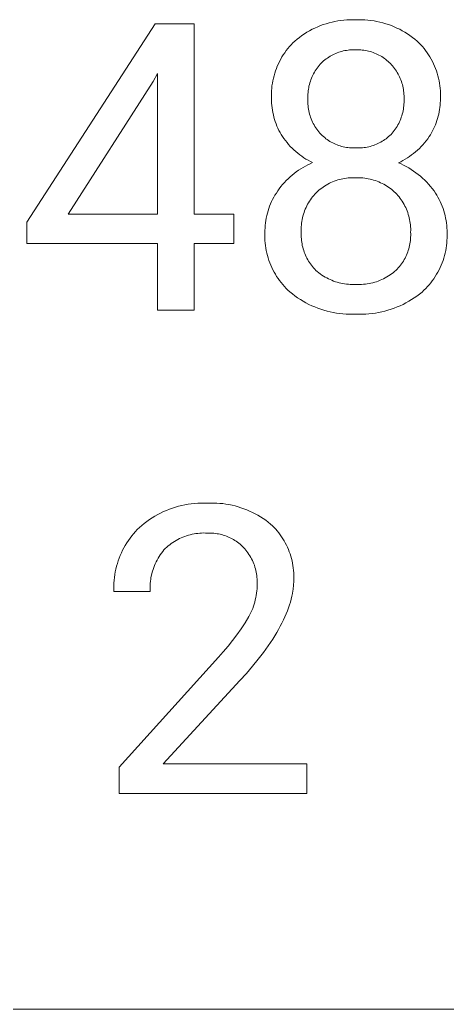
# Model space of a CAD drawing. Header units: millimetres. Extents: x -582 to 3448, y -204 to 2611.
# Drawn here: x 2625.5 to 2682.4, y 21 to 152.9 of the extents above; entities that cross this region are included whole.
import ezdxf

# ---------------------------------------------------------------- set-up
doc = ezdxf.new("R2010")
doc.units = ezdxf.units.MM
doc.header["$MEASUREMENT"] = 0
doc.layers.add('Domyślny', color=7, linetype='Continuous', true_color=0x000000)

msp = doc.modelspace()

# ---------------------------------------------------------------- linework, layer by layer
at = {"layer": 'Domyślny', "color": 18, "lineweight": 15, "true_color": 0x000000}
for p, q in [((2626.45, 125.94), (2643.53, 152.4)), ((2643.53, 152.4), (2648.7, 152.4)), ((2648.7, 152.4), (2648.7, 127.04)), ((2664.45, 151.66), (2664.81, 151.83)), ((2664.81, 151.83), (2665.18, 152)), ((2665.18, 152), (2665.55, 152.15)), ((2665.55, 152.15), (2665.93, 152.29)), ((2665.93, 152.29), (2666.31, 152.41)), ((2666.31, 152.41), (2666.7, 152.53)), ((2666.7, 152.53), (2667.09, 152.62)), ((2667.09, 152.62), (2667.48, 152.71)), ((2667.48, 152.71), (2667.87, 152.78)), ((2667.87, 152.78), (2668.27, 152.84)), ((2668.27, 152.84), (2668.67, 152.88)), ((2668.67, 152.88), (2669.07, 152.91)), ((2669.07, 152.91), (2669.47, 152.93)), ((2669.47, 152.93), (2669.87, 152.93)), ((2669.87, 152.93), (2670.27, 152.92)), ((2670.27, 152.92), (2670.68, 152.93)), ((2670.68, 152.93), (2671.08, 152.93)), ((2671.08, 152.93), (2671.48, 152.91)), ((2671.48, 152.91), (2671.88, 152.88)), ((2671.88, 152.88), (2672.28, 152.84)), ((2672.28, 152.84), (2672.68, 152.78)), ((2672.68, 152.78), (2673.07, 152.71)), ((2673.07, 152.71), (2673.46, 152.62)), ((2673.46, 152.62), (2673.85, 152.52)), ((2673.85, 152.52), (2674.24, 152.41)), ((2674.24, 152.41), (2674.62, 152.29)), ((2674.62, 152.29), (2675, 152.15)), ((2675, 152.15), (2675.37, 152)), ((2675.37, 152), (2675.74, 151.83)), ((2675.74, 151.83), (2676.1, 151.66)), ((2662.44, 150.34), (2662.75, 150.59)), ((2662.75, 150.59), (2663.08, 150.83)), ((2663.08, 150.83), (2663.41, 151.05)), ((2663.41, 151.05), (2663.75, 151.27)), ((2663.75, 151.27), (2664.1, 151.47)), ((2664.1, 151.47), (2664.45, 151.66)), ((2676.1, 151.66), (2676.45, 151.47)), ((2676.45, 151.47), (2676.8, 151.26)), ((2676.8, 151.26), (2677.14, 151.05)), ((2677.14, 151.05), (2677.47, 150.83)), ((2677.47, 150.83), (2677.8, 150.59)), ((2677.8, 150.59), (2678.11, 150.34)), ((2660.99, 148.82), (2661.2, 149.09)), ((2661.2, 149.09), (2661.42, 149.35)), ((2661.42, 149.35), (2661.65, 149.6)), ((2661.65, 149.6), (2661.88, 149.85)), ((2661.88, 149.85), (2662.13, 150.09)), ((2662.13, 150.09), (2662.44, 150.34)), ((2678.11, 150.34), (2678.42, 150.09)), ((2678.42, 150.09), (2678.67, 149.85)), ((2678.67, 149.85), (2678.9, 149.6)), ((2678.9, 149.6), (2679.13, 149.35)), ((2679.13, 149.35), (2679.35, 149.09)), ((2679.35, 149.09), (2679.56, 148.82)), ((2660.25, 147.68), (2660.42, 147.97)), ((2660.42, 147.97), (2660.6, 148.26)), ((2660.6, 148.26), (2660.79, 148.54)), ((2660.79, 148.54), (2660.99, 148.82)), ((2666.47, 147.83), (2666.3, 147.71)), ((2666.65, 147.95), (2666.47, 147.83)), ((2666.83, 148.06), (2666.65, 147.95)), ((2667.02, 148.17), (2666.83, 148.06)), ((2667.2, 148.27), (2667.02, 148.17)), ((2667.39, 148.36), (2667.2, 148.27)), ((2667.59, 148.44), (2667.39, 148.36)), ((2667.78, 148.52), (2667.59, 148.44)), ((2667.98, 148.6), (2667.78, 148.52)), ((2668.18, 148.66), (2667.98, 148.6)), ((2668.39, 148.72), (2668.18, 148.66)), ((2668.59, 148.77), (2668.39, 148.72)), ((2668.8, 148.82), (2668.59, 148.77)), ((2669.01, 148.85), (2668.8, 148.82)), ((2669.22, 148.89), (2669.01, 148.85)), ((2669.43, 148.91), (2669.22, 148.89)), ((2669.64, 148.93), (2669.43, 148.91)), ((2669.85, 148.93), (2669.64, 148.93)), ((2670.06, 148.94), (2669.85, 148.93)), ((2670.27, 148.93), (2670.06, 148.94)), ((2670.49, 148.93), (2670.27, 148.93)), ((2670.7, 148.93), (2670.49, 148.93)), ((2670.91, 148.92), (2670.7, 148.93)), ((2671.12, 148.9), (2670.91, 148.92)), ((2671.33, 148.88), (2671.12, 148.9)), ((2671.54, 148.84), (2671.33, 148.88)), ((2671.75, 148.8), (2671.54, 148.84)), ((2671.96, 148.76), (2671.75, 148.8)), ((2672.16, 148.7), (2671.96, 148.76)), ((2672.36, 148.64), (2672.16, 148.7)), ((2672.57, 148.57), (2672.36, 148.64)), ((2672.76, 148.5), (2672.57, 148.57)), ((2672.96, 148.41), (2672.76, 148.5)), ((2673.15, 148.32), (2672.96, 148.41)), ((2673.34, 148.23), (2673.15, 148.32)), ((2673.53, 148.13), (2673.34, 148.23)), ((2673.71, 148.02), (2673.53, 148.13)), ((2673.89, 147.9), (2673.71, 148.02)), ((2674.06, 147.78), (2673.89, 147.9)), ((2674.23, 147.66), (2674.06, 147.78)), ((2679.56, 148.82), (2679.76, 148.54)), ((2679.76, 148.54), (2679.95, 148.26)), ((2679.95, 148.26), (2680.13, 147.97)), ((2680.13, 147.97), (2680.3, 147.68)), ((2659.56, 146.12), (2659.68, 146.44)), ((2659.68, 146.44), (2659.8, 146.76)), ((2659.8, 146.76), (2659.94, 147.07)), ((2659.94, 147.07), (2660.09, 147.38)), ((2660.09, 147.38), (2660.25, 147.68)), ((2665.1, 146.48), (2664.97, 146.3)), ((2665.23, 146.66), (2665.1, 146.48)), ((2665.37, 146.83), (2665.23, 146.66)), ((2665.51, 147), (2665.37, 146.83)), ((2665.66, 147.16), (2665.51, 147)), ((2665.81, 147.31), (2665.66, 147.16)), ((2665.97, 147.45), (2665.81, 147.31)), ((2666.13, 147.58), (2665.97, 147.45)), ((2666.3, 147.71), (2666.13, 147.58)), ((2674.4, 147.52), (2674.23, 147.66)), ((2674.56, 147.39), (2674.4, 147.52)), ((2674.71, 147.24), (2674.56, 147.39)), ((2674.86, 147.09), (2674.71, 147.24)), ((2675.01, 146.93), (2674.86, 147.09)), ((2675.16, 146.77), (2675.01, 146.93)), ((2675.29, 146.6), (2675.16, 146.77)), ((2675.42, 146.43), (2675.29, 146.6)), ((2675.55, 146.25), (2675.42, 146.43)), ((2680.3, 147.68), (2680.46, 147.38)), ((2680.46, 147.38), (2680.61, 147.07)), ((2680.61, 147.07), (2680.75, 146.76)), ((2680.75, 146.76), (2680.88, 146.44)), ((2680.88, 146.44), (2681, 146.12)), ((2643.83, 145.77), (2643.25, 144.71)), ((2643.83, 127.04), (2643.83, 145.77)), ((2659.2, 144.81), (2659.27, 145.14)), ((2659.27, 145.14), (2659.36, 145.47)), ((2659.36, 145.47), (2659.45, 145.8)), ((2659.45, 145.8), (2659.56, 146.12)), ((2664.35, 145.14), (2664.27, 144.94)), ((2664.44, 145.35), (2664.35, 145.14)), ((2664.53, 145.54), (2664.44, 145.35)), ((2664.63, 145.74), (2664.53, 145.54)), ((2664.74, 145.93), (2664.63, 145.74)), ((2664.85, 146.12), (2664.74, 145.93)), ((2664.97, 146.3), (2664.85, 146.12)), ((2675.67, 146.07), (2675.55, 146.25)), ((2675.78, 145.89), (2675.67, 146.07)), ((2675.89, 145.7), (2675.78, 145.89)), ((2675.99, 145.5), (2675.89, 145.7)), ((2676.08, 145.31), (2675.99, 145.5)), ((2676.17, 145.11), (2676.08, 145.31)), ((2676.25, 144.91), (2676.17, 145.11)), ((2681, 146.12), (2681.1, 145.8)), ((2681.1, 145.8), (2681.2, 145.47)), ((2681.2, 145.47), (2681.28, 145.14)), ((2681.28, 145.14), (2681.35, 144.81)), ((2643.25, 144.71), (2631.95, 127.04)), ((2659.03, 143.46), (2659.06, 143.8)), ((2659.06, 143.8), (2659.09, 144.14)), ((2659.09, 144.14), (2659.14, 144.47)), ((2659.14, 144.47), (2659.2, 144.81)), ((2663.98, 143.88), (2663.94, 143.67)), ((2664.02, 144.1), (2663.98, 143.88)), ((2664.08, 144.31), (2664.02, 144.1)), ((2664.13, 144.52), (2664.08, 144.31)), ((2664.2, 144.73), (2664.13, 144.52)), ((2664.27, 144.94), (2664.2, 144.73)), ((2676.33, 144.7), (2676.25, 144.91)), ((2676.4, 144.5), (2676.33, 144.7)), ((2676.46, 144.29), (2676.4, 144.5)), ((2676.51, 144.08), (2676.46, 144.29)), ((2676.55, 143.87), (2676.51, 144.08)), ((2676.59, 143.65), (2676.55, 143.87)), ((2681.35, 144.81), (2681.41, 144.47)), ((2681.41, 144.47), (2681.46, 144.14)), ((2681.46, 144.14), (2681.49, 143.8)), ((2681.49, 143.8), (2681.52, 143.46)), ((2659.02, 143.12), (2659.03, 143.46)), ((2659.02, 142.78), (2659.02, 143.12)), ((2659.03, 142.44), (2659.02, 142.78)), ((2663.89, 143.23), (2663.87, 143.01)), ((2663.87, 143.01), (2663.87, 142.79)), ((2663.87, 142.79), (2663.87, 142.57)), ((2663.87, 142.57), (2663.87, 142.36)), ((2663.91, 143.45), (2663.89, 143.23)), ((2663.94, 143.67), (2663.91, 143.45)), ((2676.63, 143.44), (2676.59, 143.65)), ((2676.65, 143.22), (2676.63, 143.44)), ((2676.67, 143.01), (2676.65, 143.22)), ((2676.68, 142.79), (2676.67, 143.01)), ((2676.68, 142.57), (2676.68, 142.79)), ((2676.68, 142.36), (2676.68, 142.57)), ((2681.52, 143.46), (2681.53, 143.12)), ((2681.53, 142.78), (2681.52, 142.44)), ((2681.53, 143.12), (2681.53, 142.78)), ((2659.03, 142.12), (2659.03, 142.44)), ((2659.04, 141.81), (2659.03, 142.12)), ((2659.07, 141.49), (2659.04, 141.81)), ((2659.1, 141.18), (2659.07, 141.49)), ((2659.14, 140.87), (2659.1, 141.18)), ((2663.87, 142.36), (2663.87, 142.13)), ((2663.87, 142.13), (2663.87, 141.91)), ((2663.87, 141.91), (2663.88, 141.68)), ((2663.88, 141.68), (2663.9, 141.46)), ((2663.9, 141.46), (2663.92, 141.23)), ((2663.92, 141.23), (2663.96, 141.01)), ((2676.6, 141.02), (2676.63, 141.24)), ((2676.63, 141.24), (2676.65, 141.46)), ((2676.65, 141.46), (2676.67, 141.68)), ((2676.67, 141.68), (2676.68, 141.91)), ((2676.68, 142.13), (2676.68, 142.36)), ((2676.68, 141.91), (2676.68, 142.13)), ((2681.46, 141.24), (2681.42, 140.95)), ((2681.49, 141.54), (2681.46, 141.24)), ((2681.51, 141.84), (2681.49, 141.54)), ((2681.52, 142.14), (2681.51, 141.84)), ((2681.52, 142.44), (2681.52, 142.14)), ((2659.2, 140.56), (2659.14, 140.87)), ((2659.27, 140.25), (2659.2, 140.56)), ((2659.34, 139.95), (2659.27, 140.25)), ((2659.43, 139.65), (2659.34, 139.95)), ((2663.96, 141.01), (2664, 140.79)), ((2664, 140.79), (2664.05, 140.57)), ((2664.05, 140.57), (2664.1, 140.36)), ((2664.1, 140.36), (2664.17, 140.14)), ((2664.17, 140.14), (2664.24, 139.93)), ((2664.24, 139.93), (2664.31, 139.72)), ((2676.24, 139.72), (2676.32, 139.93)), ((2676.32, 139.93), (2676.39, 140.14)), ((2676.39, 140.14), (2676.45, 140.36)), ((2676.45, 140.36), (2676.51, 140.58)), ((2676.51, 140.58), (2676.56, 140.8)), ((2676.56, 140.8), (2676.6, 141.02)), ((2681.24, 140.07), (2681.16, 139.78)), ((2681.31, 140.36), (2681.24, 140.07)), ((2681.37, 140.65), (2681.31, 140.36)), ((2681.42, 140.95), (2681.37, 140.65)), ((2659.53, 139.35), (2659.43, 139.65)), ((2659.64, 139.05), (2659.53, 139.35)), ((2659.75, 138.76), (2659.64, 139.05)), ((2659.88, 138.47), (2659.75, 138.76)), ((2664.31, 139.72), (2664.4, 139.51)), ((2664.4, 139.51), (2664.49, 139.3)), ((2664.49, 139.3), (2664.59, 139.1)), ((2664.59, 139.1), (2664.7, 138.91)), ((2664.7, 138.91), (2664.81, 138.71)), ((2664.81, 138.71), (2664.93, 138.52)), ((2664.93, 138.52), (2665.06, 138.34)), ((2675.51, 138.34), (2675.63, 138.53)), ((2675.63, 138.53), (2675.75, 138.72)), ((2675.75, 138.72), (2675.86, 138.91)), ((2675.86, 138.91), (2675.97, 139.11)), ((2675.97, 139.11), (2676.07, 139.31)), ((2676.07, 139.31), (2676.16, 139.51)), ((2676.16, 139.51), (2676.24, 139.72)), ((2680.75, 138.66), (2680.62, 138.39)), ((2680.87, 138.93), (2680.75, 138.66)), ((2680.98, 139.21), (2680.87, 138.93)), ((2681.07, 139.49), (2680.98, 139.21)), ((2681.16, 139.78), (2681.07, 139.49)), ((2660.02, 138.19), (2659.88, 138.47)), ((2660.17, 137.91), (2660.02, 138.19)), ((2660.32, 137.64), (2660.17, 137.91)), ((2660.49, 137.38), (2660.32, 137.64)), ((2660.68, 137.1), (2660.49, 137.38)), ((2665.06, 138.34), (2665.19, 138.16)), ((2665.19, 138.16), (2665.33, 137.98)), ((2665.33, 137.98), (2665.48, 137.81)), ((2665.48, 137.81), (2665.63, 137.64)), ((2665.63, 137.64), (2665.78, 137.5)), ((2665.78, 137.5), (2665.94, 137.35)), ((2665.94, 137.35), (2666.11, 137.22)), ((2666.11, 137.22), (2666.28, 137.08)), ((2674.3, 137.08), (2674.47, 137.22)), ((2674.47, 137.22), (2674.63, 137.35)), ((2674.63, 137.35), (2674.79, 137.5)), ((2674.79, 137.5), (2674.95, 137.64)), ((2674.95, 137.64), (2675.09, 137.81)), ((2675.09, 137.81), (2675.24, 137.98)), ((2675.24, 137.98), (2675.38, 138.16)), ((2675.38, 138.16), (2675.51, 138.34)), ((2680.03, 137.35), (2679.84, 137.07)), ((2680.19, 137.6), (2680.03, 137.35)), ((2680.35, 137.86), (2680.19, 137.6)), ((2680.49, 138.12), (2680.35, 137.86)), ((2680.62, 138.39), (2680.49, 138.12)), ((2660.88, 136.83), (2660.68, 137.1)), ((2661.09, 136.56), (2660.88, 136.83)), ((2661.31, 136.31), (2661.09, 136.56)), ((2661.53, 136.06), (2661.31, 136.31)), ((2661.77, 135.82), (2661.53, 136.06)), ((2666.28, 137.08), (2666.45, 136.96)), ((2666.45, 136.96), (2666.62, 136.84)), ((2666.62, 136.84), (2666.81, 136.72)), ((2666.81, 136.72), (2666.99, 136.62)), ((2666.99, 136.62), (2667.18, 136.52)), ((2667.18, 136.52), (2667.37, 136.42)), ((2667.37, 136.42), (2667.57, 136.34)), ((2667.57, 136.34), (2667.76, 136.25)), ((2667.76, 136.25), (2667.96, 136.18)), ((2667.96, 136.18), (2668.17, 136.11)), ((2668.17, 136.11), (2668.37, 136.05)), ((2668.37, 136.05), (2668.58, 136)), ((2668.58, 136), (2668.79, 135.96)), ((2668.79, 135.96), (2669, 135.92)), ((2669, 135.92), (2669.21, 135.89)), ((2669.21, 135.89), (2669.42, 135.87)), ((2669.42, 135.87), (2669.63, 135.85)), ((2669.63, 135.85), (2669.85, 135.84)), ((2670.06, 135.84), (2670.27, 135.85)), ((2670.27, 135.85), (2670.49, 135.84)), ((2670.7, 135.84), (2670.92, 135.85)), ((2670.92, 135.85), (2671.13, 135.87)), ((2671.13, 135.87), (2671.35, 135.89)), ((2671.35, 135.89), (2671.56, 135.92)), ((2671.56, 135.92), (2671.77, 135.96)), ((2671.77, 135.96), (2671.98, 136)), ((2671.98, 136), (2672.19, 136.06)), ((2672.19, 136.06), (2672.39, 136.12)), ((2672.39, 136.12), (2672.6, 136.18)), ((2672.6, 136.18), (2672.8, 136.26)), ((2672.8, 136.26), (2673, 136.34)), ((2673, 136.34), (2673.19, 136.42)), ((2673.19, 136.42), (2673.39, 136.52)), ((2673.39, 136.52), (2673.58, 136.62)), ((2673.58, 136.62), (2673.76, 136.73)), ((2673.76, 136.73), (2673.94, 136.84)), ((2673.94, 136.84), (2674.12, 136.96)), ((2674.12, 136.96), (2674.3, 137.08)), ((2678.96, 136.03), (2678.72, 135.79)), ((2679.19, 136.28), (2678.96, 136.03)), ((2679.42, 136.54), (2679.19, 136.28)), ((2679.63, 136.8), (2679.42, 136.54)), ((2679.84, 137.07), (2679.63, 136.8)), ((2662.01, 135.58), (2661.77, 135.82)), ((2662.26, 135.36), (2662.01, 135.58)), ((2662.52, 135.14), (2662.26, 135.36)), ((2662.78, 134.93), (2662.52, 135.14)), ((2663.05, 134.74), (2662.78, 134.93)), ((2663.33, 134.55), (2663.05, 134.74)), ((2663.62, 134.37), (2663.33, 134.55)), ((2669.85, 135.84), (2670.06, 135.84)), ((2670.49, 135.84), (2670.7, 135.84)), ((2677.41, 134.71), (2677.13, 134.52)), ((2677.69, 134.91), (2677.41, 134.71)), ((2677.96, 135.11), (2677.69, 134.91)), ((2678.22, 135.33), (2677.96, 135.11)), ((2678.47, 135.55), (2678.22, 135.33)), ((2678.72, 135.79), (2678.47, 135.55)), ((2662.92, 133.06), (2663.23, 133.25)), ((2663.23, 133.25), (2663.54, 133.42)), ((2663.54, 133.42), (2663.85, 133.59)), ((2663.91, 134.2), (2663.62, 134.37)), ((2663.85, 133.59), (2664.18, 133.74)), ((2664.2, 134.04), (2663.91, 134.2)), ((2664.18, 133.74), (2664.5, 133.89)), ((2664.5, 133.89), (2664.2, 134.04)), ((2676.24, 134.01), (2675.94, 133.86)), ((2675.94, 133.86), (2676.29, 133.71)), ((2676.54, 134.17), (2676.24, 134.01)), ((2676.29, 133.71), (2676.63, 133.54)), ((2676.84, 134.34), (2676.54, 134.17)), ((2676.63, 133.54), (2676.97, 133.37)), ((2677.13, 134.52), (2676.84, 134.34)), ((2676.97, 133.37), (2677.31, 133.18)), ((2661.24, 131.74), (2661.5, 131.99)), ((2661.5, 131.99), (2661.77, 132.22)), ((2661.77, 132.22), (2662.04, 132.45)), ((2662.04, 132.45), (2662.33, 132.66)), ((2662.33, 132.66), (2662.62, 132.87)), ((2662.62, 132.87), (2662.92, 133.06)), ((2677.31, 133.18), (2677.63, 132.98)), ((2677.63, 132.98), (2677.95, 132.77)), ((2677.95, 132.77), (2678.27, 132.55)), ((2678.27, 132.55), (2678.57, 132.32)), ((2678.57, 132.32), (2678.87, 132.08)), ((2678.87, 132.08), (2679.15, 131.83)), ((2660.06, 130.41), (2660.27, 130.69)), ((2660.27, 130.69), (2660.5, 130.96)), ((2660.5, 130.96), (2660.74, 131.23)), ((2660.74, 131.23), (2660.98, 131.49)), ((2660.98, 131.49), (2661.24, 131.74)), ((2665.9, 130.64), (2665.71, 130.5)), ((2666.1, 130.77), (2665.9, 130.64)), ((2666.31, 130.9), (2666.1, 130.77)), ((2666.52, 131.02), (2666.31, 130.9)), ((2666.73, 131.13), (2666.52, 131.02)), ((2666.95, 131.23), (2666.73, 131.13)), ((2667.17, 131.33), (2666.95, 131.23)), ((2667.39, 131.42), (2667.17, 131.33)), ((2667.62, 131.5), (2667.39, 131.42)), ((2667.84, 131.58), (2667.62, 131.5)), ((2668.08, 131.64), (2667.84, 131.58)), ((2668.31, 131.7), (2668.08, 131.64)), ((2668.54, 131.75), (2668.31, 131.7)), ((2668.78, 131.79), (2668.54, 131.75)), ((2669.02, 131.83), (2668.78, 131.79)), ((2669.26, 131.85), (2669.02, 131.83)), ((2669.5, 131.87), (2669.26, 131.85)), ((2669.74, 131.88), (2669.5, 131.87)), ((2669.98, 131.88), (2669.74, 131.88)), ((2670.22, 131.87), (2669.98, 131.88)), ((2670.47, 131.88), (2670.22, 131.87)), ((2670.71, 131.88), (2670.47, 131.88)), ((2670.95, 131.86), (2670.71, 131.88)), ((2671.2, 131.85), (2670.95, 131.86)), ((2671.44, 131.82), (2671.2, 131.85)), ((2671.68, 131.78), (2671.44, 131.82)), ((2671.92, 131.74), (2671.68, 131.78)), ((2672.16, 131.69), (2671.92, 131.74)), ((2672.4, 131.63), (2672.16, 131.69)), ((2672.63, 131.56), (2672.4, 131.63)), ((2672.86, 131.49), (2672.63, 131.56)), ((2673.09, 131.4), (2672.86, 131.49)), ((2673.32, 131.31), (2673.09, 131.4)), ((2673.54, 131.21), (2673.32, 131.31)), ((2673.76, 131.11), (2673.54, 131.21)), ((2673.98, 131), (2673.76, 131.11)), ((2674.19, 130.88), (2673.98, 131)), ((2674.4, 130.75), (2674.19, 130.88)), ((2674.6, 130.61), (2674.4, 130.75)), ((2674.8, 130.47), (2674.6, 130.61)), ((2679.15, 131.83), (2679.43, 131.56)), ((2679.43, 131.56), (2679.7, 131.29)), ((2679.7, 131.29), (2679.96, 131.01)), ((2679.96, 131.01), (2680.21, 130.72)), ((2680.21, 130.72), (2680.45, 130.42)), ((2659.18, 128.98), (2659.33, 129.27)), ((2659.33, 129.27), (2659.49, 129.56)), ((2659.49, 129.56), (2659.67, 129.84)), ((2659.67, 129.84), (2659.85, 130.12)), ((2659.85, 130.12), (2660.06, 130.41)), ((2664.5, 129.33), (2664.36, 129.14)), ((2664.65, 129.52), (2664.5, 129.33)), ((2664.81, 129.7), (2664.65, 129.52)), ((2664.97, 129.87), (2664.81, 129.7)), ((2665.15, 130.04), (2664.97, 129.87)), ((2665.33, 130.2), (2665.15, 130.04)), ((2665.51, 130.35), (2665.33, 130.2)), ((2665.71, 130.5), (2665.51, 130.35)), ((2675, 130.33), (2674.8, 130.47)), ((2675.19, 130.17), (2675, 130.33)), ((2675.37, 130.01), (2675.19, 130.17)), ((2675.55, 129.85), (2675.37, 130.01)), ((2675.71, 129.67), (2675.55, 129.85)), ((2675.87, 129.49), (2675.71, 129.67)), ((2676.03, 129.31), (2675.87, 129.49)), ((2676.17, 129.12), (2676.03, 129.31)), ((2680.45, 130.42), (2680.68, 130.12)), ((2680.68, 130.12), (2680.86, 129.84)), ((2680.86, 129.84), (2681.04, 129.56)), ((2681.04, 129.56), (2681.2, 129.28)), ((2681.2, 129.28), (2681.36, 128.99)), ((2658.67, 127.77), (2658.78, 128.08)), ((2658.78, 128.08), (2658.9, 128.38)), ((2658.9, 128.38), (2659.03, 128.69)), ((2659.03, 128.69), (2659.18, 128.98)), ((2663.73, 128.11), (2663.63, 127.9)), ((2663.84, 128.33), (2663.73, 128.11)), ((2663.96, 128.54), (2663.84, 128.33)), ((2664.09, 128.74), (2663.96, 128.54)), ((2664.22, 128.94), (2664.09, 128.74)), ((2664.36, 129.14), (2664.22, 128.94)), ((2676.31, 128.92), (2676.17, 129.12)), ((2676.45, 128.73), (2676.31, 128.92)), ((2676.57, 128.52), (2676.45, 128.73)), ((2676.69, 128.31), (2676.57, 128.52)), ((2676.8, 128.1), (2676.69, 128.31)), ((2676.91, 127.89), (2676.8, 128.1)), ((2681.36, 128.99), (2681.5, 128.69)), ((2681.5, 128.69), (2681.64, 128.39)), ((2681.64, 128.39), (2681.76, 128.08)), ((2681.76, 128.08), (2681.88, 127.77)), ((2631.95, 127.04), (2643.83, 127.04)), ((2648.7, 127.04), (2654, 127.04)), ((2654, 127.04), (2654, 123.09)), ((2658.32, 126.5), (2658.39, 126.82)), ((2658.39, 126.82), (2658.47, 127.14)), ((2658.47, 127.14), (2658.56, 127.46)), ((2658.56, 127.46), (2658.67, 127.77)), ((2663.22, 126.77), (2663.16, 126.53)), ((2663.29, 127), (2663.22, 126.77)), ((2663.36, 127.23), (2663.29, 127)), ((2663.44, 127.45), (2663.36, 127.23)), ((2663.53, 127.68), (2663.44, 127.45)), ((2663.63, 127.9), (2663.53, 127.68)), ((2677.01, 127.67), (2676.91, 127.89)), ((2677.1, 127.45), (2677.01, 127.67)), ((2677.18, 127.22), (2677.1, 127.45)), ((2677.25, 126.99), (2677.18, 127.22)), ((2677.32, 126.76), (2677.25, 126.99)), ((2677.38, 126.53), (2677.32, 126.76)), ((2681.88, 127.77), (2681.98, 127.46)), ((2681.98, 127.46), (2682.07, 127.14)), ((2682.07, 127.14), (2682.15, 126.82)), ((2682.15, 126.82), (2682.22, 126.5)), ((2626.45, 123.09), (2626.45, 125.94)), ((2658.16, 125.19), (2658.18, 125.52)), ((2658.18, 125.52), (2658.22, 125.85)), ((2658.22, 125.85), (2658.27, 126.17)), ((2658.27, 126.17), (2658.32, 126.5)), ((2662.99, 125.35), (2662.98, 125.11)), ((2663.01, 125.59), (2662.99, 125.35)), ((2663.04, 125.83), (2663.01, 125.59)), ((2663.07, 126.06), (2663.04, 125.83)), ((2663.11, 126.3), (2663.07, 126.06)), ((2663.16, 126.53), (2663.11, 126.3)), ((2677.43, 126.3), (2677.38, 126.53)), ((2677.47, 126.06), (2677.43, 126.3)), ((2677.51, 125.82), (2677.47, 126.06)), ((2677.54, 125.58), (2677.51, 125.82)), ((2677.55, 125.35), (2677.54, 125.58)), ((2677.57, 125.11), (2677.55, 125.35)), ((2682.22, 126.5), (2682.28, 126.18)), ((2682.28, 126.18), (2682.33, 125.85)), ((2682.33, 125.85), (2682.37, 125.52)), ((2682.37, 125.52), (2682.39, 125.19)), ((2658.13, 124.19), (2658.14, 124.53)), ((2658.14, 123.85), (2658.13, 124.19)), ((2658.14, 124.53), (2658.15, 124.86)), ((2658.15, 124.86), (2658.16, 125.19)), ((2662.98, 125.11), (2662.98, 124.87)), ((2662.98, 124.87), (2662.99, 124.63)), ((2662.99, 124.63), (2662.98, 124.4)), ((2662.98, 124.4), (2662.98, 124.18)), ((2662.98, 124.18), (2662.98, 123.95)), ((2677.56, 124.63), (2677.57, 124.87)), ((2677.57, 124.4), (2677.56, 124.63)), ((2677.56, 123.95), (2677.57, 124.18)), ((2677.57, 124.87), (2677.57, 125.11)), ((2677.57, 124.18), (2677.57, 124.4)), ((2682.39, 125.19), (2682.41, 124.86)), ((2682.41, 124.86), (2682.41, 124.53)), ((2682.41, 124.53), (2682.42, 124.19)), ((2682.42, 124.19), (2682.41, 123.85)), ((2643.83, 123.09), (2626.45, 123.09)), ((2643.83, 114.23), (2643.83, 123.09)), ((2654, 123.09), (2648.7, 123.09)), ((2648.7, 123.09), (2648.7, 114.23)), ((2658.15, 123.51), (2658.14, 123.85)), ((2658.18, 123.17), (2658.15, 123.51)), ((2658.22, 122.84), (2658.18, 123.17)), ((2658.26, 122.5), (2658.22, 122.84)), ((2662.98, 123.95), (2663, 123.73)), ((2663, 123.73), (2663.02, 123.5)), ((2663.02, 123.5), (2663.05, 123.28)), ((2663.05, 123.28), (2663.09, 123.06)), ((2663.09, 123.06), (2663.13, 122.84)), ((2663.13, 122.84), (2663.18, 122.62)), ((2677.37, 122.62), (2677.42, 122.84)), ((2677.42, 122.84), (2677.46, 123.06)), ((2677.46, 123.06), (2677.5, 123.28)), ((2677.5, 123.28), (2677.53, 123.51)), ((2677.53, 123.51), (2677.55, 123.73)), ((2677.55, 123.73), (2677.56, 123.95)), ((2682.34, 122.83), (2682.29, 122.5)), ((2682.38, 123.17), (2682.34, 122.83)), ((2682.4, 123.51), (2682.38, 123.17)), ((2682.41, 123.85), (2682.4, 123.51)), ((2658.33, 122.17), (2658.26, 122.5)), ((2658.4, 121.83), (2658.33, 122.17)), ((2658.48, 121.5), (2658.4, 121.83)), ((2658.57, 121.18), (2658.48, 121.5)), ((2663.18, 122.62), (2663.24, 122.4)), ((2663.24, 122.4), (2663.31, 122.19)), ((2663.31, 122.19), (2663.38, 121.97)), ((2663.38, 121.97), (2663.46, 121.76)), ((2663.46, 121.76), (2663.55, 121.56)), ((2663.55, 121.56), (2663.64, 121.35)), ((2663.64, 121.35), (2663.74, 121.15)), ((2676.81, 121.16), (2676.91, 121.36)), ((2676.91, 121.36), (2677, 121.56)), ((2677, 121.56), (2677.09, 121.77)), ((2677.09, 121.77), (2677.17, 121.98)), ((2677.17, 121.98), (2677.24, 122.19)), ((2677.24, 122.19), (2677.31, 122.41)), ((2677.31, 122.41), (2677.37, 122.62)), ((2682.08, 121.5), (2681.98, 121.17)), ((2682.16, 121.83), (2682.08, 121.5)), ((2682.23, 122.16), (2682.16, 121.83)), ((2682.29, 122.5), (2682.23, 122.16)), ((2658.68, 120.85), (2658.57, 121.18)), ((2658.8, 120.54), (2658.68, 120.85)), ((2658.92, 120.22), (2658.8, 120.54)), ((2659.06, 119.91), (2658.92, 120.22)), ((2663.74, 121.15), (2663.85, 120.95)), ((2663.85, 120.95), (2663.96, 120.76)), ((2663.96, 120.76), (2664.08, 120.57)), ((2664.08, 120.57), (2664.21, 120.39)), ((2664.21, 120.39), (2664.34, 120.2)), ((2664.34, 120.2), (2664.48, 120.03)), ((2664.48, 120.03), (2664.63, 119.86)), ((2675.92, 119.87), (2676.07, 120.04)), ((2676.07, 120.04), (2676.21, 120.22)), ((2676.21, 120.22), (2676.34, 120.4)), ((2676.34, 120.4), (2676.47, 120.58)), ((2676.47, 120.58), (2676.59, 120.77)), ((2676.59, 120.77), (2676.7, 120.96)), ((2676.7, 120.96), (2676.81, 121.16)), ((2681.63, 120.21), (2681.5, 119.9)), ((2681.76, 120.53), (2681.63, 120.21)), ((2681.88, 120.85), (2681.76, 120.53)), ((2681.98, 121.17), (2681.88, 120.85)), ((2659.21, 119.6), (2659.06, 119.91)), ((2659.37, 119.3), (2659.21, 119.6)), ((2659.54, 119.01), (2659.37, 119.3)), ((2659.71, 118.72), (2659.54, 119.01)), ((2659.9, 118.44), (2659.71, 118.72)), ((2664.63, 119.86), (2664.78, 119.69)), ((2664.78, 119.69), (2664.93, 119.53)), ((2664.93, 119.53), (2665.12, 119.36)), ((2665.12, 119.36), (2665.32, 119.2)), ((2665.32, 119.2), (2665.52, 119.05)), ((2665.52, 119.05), (2665.73, 118.91)), ((2665.73, 118.91), (2665.94, 118.77)), ((2665.94, 118.77), (2666.16, 118.64)), ((2674.39, 118.65), (2674.61, 118.78)), ((2674.61, 118.78), (2674.82, 118.92)), ((2674.82, 118.92), (2675.03, 119.06)), ((2675.03, 119.06), (2675.23, 119.21)), ((2675.23, 119.21), (2675.43, 119.37)), ((2675.43, 119.37), (2675.62, 119.54)), ((2675.62, 119.54), (2675.77, 119.7)), ((2675.77, 119.7), (2675.92, 119.87)), ((2680.84, 118.71), (2680.65, 118.42)), ((2681.02, 119), (2680.84, 118.71)), ((2681.19, 119.29), (2681.02, 119)), ((2681.35, 119.59), (2681.19, 119.29)), ((2681.5, 119.9), (2681.35, 119.59)), ((2660.1, 118.16), (2659.9, 118.44)), ((2660.31, 117.89), (2660.1, 118.16)), ((2660.52, 117.63), (2660.31, 117.89)), ((2660.75, 117.37), (2660.52, 117.63)), ((2666.16, 118.64), (2666.38, 118.52)), ((2666.38, 118.52), (2666.6, 118.4)), ((2666.6, 118.4), (2666.83, 118.29)), ((2666.83, 118.29), (2667.06, 118.2)), ((2667.06, 118.2), (2667.3, 118.1)), ((2667.3, 118.1), (2667.54, 118.02)), ((2667.54, 118.02), (2667.78, 117.95)), ((2667.78, 117.95), (2668.02, 117.88)), ((2668.02, 117.88), (2668.27, 117.82)), ((2668.27, 117.82), (2668.52, 117.77)), ((2668.52, 117.77), (2668.76, 117.73)), ((2668.76, 117.73), (2669.01, 117.7)), ((2669.01, 117.7), (2669.27, 117.67)), ((2669.27, 117.67), (2669.52, 117.66)), ((2669.52, 117.66), (2669.77, 117.65)), ((2669.77, 117.65), (2670.02, 117.65)), ((2670.02, 117.65), (2670.27, 117.66)), ((2670.27, 117.66), (2670.53, 117.65)), ((2670.53, 117.65), (2670.78, 117.65)), ((2670.78, 117.65), (2671.03, 117.66)), ((2671.03, 117.66), (2671.29, 117.67)), ((2671.29, 117.67), (2671.54, 117.7)), ((2671.54, 117.7), (2671.79, 117.73)), ((2671.79, 117.73), (2672.04, 117.77)), ((2672.04, 117.77), (2672.28, 117.82)), ((2672.28, 117.82), (2672.53, 117.88)), ((2672.53, 117.88), (2672.77, 117.95)), ((2672.77, 117.95), (2673.02, 118.02)), ((2673.02, 118.02), (2673.25, 118.11)), ((2673.25, 118.11), (2673.49, 118.2)), ((2673.49, 118.2), (2673.72, 118.3)), ((2673.72, 118.3), (2673.95, 118.41)), ((2673.95, 118.41), (2674.17, 118.52)), ((2674.17, 118.52), (2674.39, 118.65)), ((2680.03, 117.61), (2679.81, 117.36)), ((2680.25, 117.88), (2680.03, 117.61)), ((2680.45, 118.15), (2680.25, 117.88)), ((2680.65, 118.42), (2680.45, 118.15)), ((2660.98, 117.12), (2660.75, 117.37)), ((2661.22, 116.89), (2660.98, 117.12)), ((2661.47, 116.65), (2661.22, 116.89)), ((2661.81, 116.38), (2661.47, 116.65)), ((2662.15, 116.12), (2661.81, 116.38)), ((2662.51, 115.87), (2662.15, 116.12)), ((2678.4, 116.11), (2678.04, 115.86)), ((2678.74, 116.37), (2678.4, 116.11)), ((2679.08, 116.64), (2678.74, 116.37)), ((2679.33, 116.87), (2679.08, 116.64)), ((2679.57, 117.11), (2679.33, 116.87)), ((2679.81, 117.36), (2679.57, 117.11)), ((2662.87, 115.64), (2662.51, 115.87)), ((2663.24, 115.41), (2662.87, 115.64)), ((2663.61, 115.2), (2663.24, 115.41)), ((2664, 115), (2663.61, 115.2)), ((2664.39, 114.82), (2664, 115)), ((2664.78, 114.65), (2664.39, 114.82)), ((2676.16, 114.82), (2675.76, 114.65)), ((2676.55, 115), (2676.16, 114.82)), ((2676.93, 115.2), (2676.55, 115)), ((2677.31, 115.41), (2676.93, 115.2)), ((2677.68, 115.63), (2677.31, 115.41)), ((2678.04, 115.86), (2677.68, 115.63)), ((2648.7, 114.23), (2643.83, 114.23)), ((2665.19, 114.49), (2664.78, 114.65)), ((2665.59, 114.34), (2665.19, 114.49)), ((2666.01, 114.21), (2665.59, 114.34)), ((2666.42, 114.1), (2666.01, 114.21)), ((2666.84, 114), (2666.42, 114.1)), ((2667.26, 113.91), (2666.84, 114)), ((2667.69, 113.84), (2667.26, 113.91)), ((2668.12, 113.78), (2667.69, 113.84)), ((2668.55, 113.73), (2668.12, 113.78)), ((2668.98, 113.7), (2668.55, 113.73)), ((2669.41, 113.69), (2668.98, 113.7)), ((2669.84, 113.69), (2669.41, 113.69)), ((2670.27, 113.7), (2669.84, 113.69)), ((2670.71, 113.69), (2670.27, 113.7)), ((2671.14, 113.69), (2670.71, 113.69)), ((2671.57, 113.7), (2671.14, 113.69)), ((2672, 113.73), (2671.57, 113.7)), ((2672.43, 113.78), (2672, 113.73)), ((2672.86, 113.84), (2672.43, 113.78)), ((2673.28, 113.91), (2672.86, 113.84)), ((2673.71, 114), (2673.28, 113.91)), ((2674.13, 114.1), (2673.71, 114)), ((2674.54, 114.21), (2674.13, 114.1)), ((2674.95, 114.34), (2674.54, 114.21)), ((2675.36, 114.49), (2674.95, 114.34)), ((2675.76, 114.65), (2675.36, 114.49)), ((2647.92, 88.36), (2648.34, 88.42)), ((2648.34, 88.42), (2648.77, 88.46)), ((2648.77, 88.46), (2649.2, 88.49)), ((2649.2, 88.49), (2649.63, 88.5)), ((2649.63, 88.5), (2650.06, 88.5)), ((2650.06, 88.5), (2650.49, 88.49)), ((2650.49, 88.49), (2650.9, 88.5)), ((2650.9, 88.5), (2651.31, 88.51)), ((2651.31, 88.51), (2651.73, 88.49)), ((2651.73, 88.49), (2652.14, 88.47)), ((2652.14, 88.47), (2652.55, 88.43)), ((2652.55, 88.43), (2652.96, 88.37)), ((2652.96, 88.37), (2653.36, 88.3)), ((2643.86, 86.98), (2644.24, 87.18)), ((2644.24, 87.18), (2644.63, 87.37)), ((2644.63, 87.37), (2645.03, 87.54)), ((2645.03, 87.54), (2645.43, 87.7)), ((2645.43, 87.7), (2645.83, 87.84)), ((2645.83, 87.84), (2646.24, 87.98)), ((2646.24, 87.98), (2646.65, 88.09)), ((2646.65, 88.09), (2647.07, 88.19)), ((2647.07, 88.19), (2647.49, 88.28)), ((2647.49, 88.28), (2647.92, 88.36)), ((2653.36, 88.3), (2653.77, 88.22)), ((2653.77, 88.22), (2654.17, 88.13)), ((2654.17, 88.13), (2654.57, 88.02)), ((2654.57, 88.02), (2654.96, 87.89)), ((2654.96, 87.89), (2655.35, 87.76)), ((2655.35, 87.76), (2655.73, 87.61)), ((2655.73, 87.61), (2656.11, 87.45)), ((2656.11, 87.45), (2656.48, 87.27)), ((2656.48, 87.27), (2656.85, 87.09)), ((2656.85, 87.09), (2657.21, 86.89)), ((2641.74, 85.53), (2642.07, 85.8)), ((2642.07, 85.8), (2642.41, 86.06)), ((2642.41, 86.06), (2642.76, 86.31)), ((2642.76, 86.31), (2643.12, 86.55)), ((2643.12, 86.55), (2643.49, 86.77)), ((2643.49, 86.77), (2643.86, 86.98)), ((2657.21, 86.89), (2657.57, 86.67)), ((2657.57, 86.67), (2657.91, 86.45)), ((2657.91, 86.45), (2658.25, 86.22)), ((2658.25, 86.22), (2658.58, 85.97)), ((2658.58, 85.97), (2658.9, 85.71)), ((2640.41, 84.12), (2640.64, 84.41)), ((2640.64, 84.41), (2640.89, 84.7)), ((2640.89, 84.7), (2641.15, 84.97)), ((2641.15, 84.97), (2641.42, 85.24)), ((2641.42, 85.24), (2641.74, 85.53)), ((2648.96, 84.44), (2648.71, 84.4)), ((2649.21, 84.47), (2648.96, 84.44)), ((2649.47, 84.5), (2649.21, 84.47)), ((2649.72, 84.51), (2649.47, 84.5)), ((2649.98, 84.52), (2649.72, 84.51)), ((2650.23, 84.51), (2649.98, 84.52)), ((2650.49, 84.5), (2650.23, 84.51)), ((2650.7, 84.51), (2650.49, 84.5)), ((2650.92, 84.51), (2650.7, 84.51)), ((2651.13, 84.5), (2650.92, 84.51)), ((2651.34, 84.49), (2651.13, 84.5)), ((2651.56, 84.46), (2651.34, 84.49)), ((2651.77, 84.43), (2651.56, 84.46)), ((2651.98, 84.4), (2651.77, 84.43)), ((2658.9, 85.71), (2659.14, 85.49)), ((2659.14, 85.49), (2659.36, 85.26)), ((2659.36, 85.26), (2659.58, 85.03)), ((2659.58, 85.03), (2659.79, 84.79)), ((2659.79, 84.79), (2659.99, 84.54)), ((2659.99, 84.54), (2660.18, 84.28)), ((2639.55, 82.87), (2639.75, 83.19)), ((2639.75, 83.19), (2639.96, 83.51)), ((2639.96, 83.51), (2640.18, 83.82)), ((2640.18, 83.82), (2640.41, 84.12)), ((2645.67, 83.11), (2645.46, 82.96)), ((2645.88, 83.26), (2645.67, 83.11)), ((2646.09, 83.4), (2645.88, 83.26)), ((2646.31, 83.53), (2646.09, 83.4)), ((2646.54, 83.65), (2646.31, 83.53)), ((2646.77, 83.77), (2646.54, 83.65)), ((2647, 83.87), (2646.77, 83.77)), ((2647.23, 83.97), (2647, 83.87)), ((2647.47, 84.07), (2647.23, 83.97)), ((2647.71, 84.15), (2647.47, 84.07)), ((2647.96, 84.22), (2647.71, 84.15)), ((2648.21, 84.29), (2647.96, 84.22)), ((2648.45, 84.35), (2648.21, 84.29)), ((2648.71, 84.4), (2648.45, 84.35)), ((2652.19, 84.35), (2651.98, 84.4)), ((2652.4, 84.3), (2652.19, 84.35)), ((2652.6, 84.24), (2652.4, 84.3)), ((2652.8, 84.18), (2652.6, 84.24)), ((2653.01, 84.1), (2652.8, 84.18)), ((2653.2, 84.02), (2653.01, 84.1)), ((2653.4, 83.94), (2653.2, 84.02)), ((2653.59, 83.85), (2653.4, 83.94)), ((2653.78, 83.75), (2653.59, 83.85)), ((2653.97, 83.64), (2653.78, 83.75)), ((2654.15, 83.53), (2653.97, 83.64)), ((2654.33, 83.41), (2654.15, 83.53)), ((2654.5, 83.29), (2654.33, 83.41)), ((2654.67, 83.16), (2654.5, 83.29)), ((2654.84, 83.02), (2654.67, 83.16)), ((2660.18, 84.28), (2660.36, 84.02)), ((2660.36, 84.02), (2660.54, 83.75)), ((2660.54, 83.75), (2660.7, 83.48)), ((2660.7, 83.48), (2660.86, 83.2)), ((2660.86, 83.2), (2661.01, 82.91)), ((2638.88, 81.52), (2639.03, 81.86)), ((2639.03, 81.86), (2639.19, 82.21)), ((2639.19, 82.21), (2639.37, 82.54)), ((2639.37, 82.54), (2639.55, 82.87)), ((2644.36, 81.83), (2644.21, 81.61)), ((2644.53, 82.05), (2644.36, 81.83)), ((2644.7, 82.26), (2644.53, 82.05)), ((2644.88, 82.46), (2644.7, 82.26)), ((2645.07, 82.64), (2644.88, 82.46)), ((2645.26, 82.8), (2645.07, 82.64)), ((2645.46, 82.96), (2645.26, 82.8)), ((2655, 82.88), (2654.84, 83.02)), ((2655.16, 82.74), (2655, 82.88)), ((2655.31, 82.58), (2655.16, 82.74)), ((2655.46, 82.41), (2655.31, 82.58)), ((2655.61, 82.23), (2655.46, 82.41)), ((2655.76, 82.05), (2655.61, 82.23)), ((2655.89, 81.86), (2655.76, 82.05)), ((2656.02, 81.67), (2655.89, 81.86)), ((2661.01, 82.91), (2661.15, 82.62)), ((2661.15, 82.62), (2661.27, 82.33)), ((2661.27, 82.33), (2661.39, 82.03)), ((2661.39, 82.03), (2661.5, 81.73)), ((2638.39, 80.09), (2638.49, 80.45)), ((2638.49, 80.45), (2638.61, 80.81)), ((2638.61, 80.81), (2638.74, 81.17)), ((2638.74, 81.17), (2638.88, 81.52)), ((2643.66, 80.67), (2643.54, 80.42)), ((2643.79, 80.91), (2643.66, 80.67)), ((2643.92, 81.15), (2643.79, 80.91)), ((2644.06, 81.38), (2643.92, 81.15)), ((2644.21, 81.61), (2644.06, 81.38)), ((2656.15, 81.47), (2656.02, 81.67)), ((2656.26, 81.27), (2656.15, 81.47)), ((2656.37, 81.06), (2656.26, 81.27)), ((2656.48, 80.85), (2656.37, 81.06)), ((2656.57, 80.64), (2656.48, 80.85)), ((2656.66, 80.42), (2656.57, 80.64)), ((2661.5, 81.73), (2661.6, 81.42)), ((2661.6, 81.42), (2661.68, 81.12)), ((2661.68, 81.12), (2661.76, 80.81)), ((2661.76, 80.81), (2661.83, 80.49)), ((2661.83, 80.49), (2661.88, 80.18)), ((2638.15, 78.98), (2638.21, 79.35)), ((2638.21, 79.35), (2638.29, 79.72)), ((2638.29, 79.72), (2638.39, 80.09)), ((2643.09, 79.14), (2643.03, 78.88)), ((2643.17, 79.41), (2643.09, 79.14)), ((2643.25, 79.67), (2643.17, 79.41)), ((2643.34, 79.92), (2643.25, 79.67)), ((2643.44, 80.17), (2643.34, 79.92)), ((2643.54, 80.42), (2643.44, 80.17)), ((2656.74, 80.21), (2656.66, 80.42)), ((2656.81, 79.98), (2656.74, 80.21)), ((2656.88, 79.76), (2656.81, 79.98)), ((2656.94, 79.54), (2656.88, 79.76)), ((2656.99, 79.31), (2656.94, 79.54)), ((2657.03, 79.08), (2656.99, 79.31)), ((2661.88, 80.18), (2661.93, 79.86)), ((2661.93, 79.86), (2661.96, 79.54)), ((2661.96, 79.54), (2661.98, 79.22)), ((2661.98, 79.22), (2662, 78.9)), ((2638, 77.48), (2638.02, 77.85)), ((2638.02, 77.85), (2638.05, 78.23)), ((2638.05, 78.23), (2638.09, 78.61)), ((2638.09, 78.61), (2638.15, 78.98)), ((2642.89, 78.08), (2642.87, 77.81)), ((2642.93, 78.35), (2642.89, 78.08)), ((2642.97, 78.61), (2642.93, 78.35)), ((2643.03, 78.88), (2642.97, 78.61)), ((2657.07, 78.85), (2657.03, 79.08)), ((2657.09, 78.62), (2657.07, 78.85)), ((2657.11, 78.38), (2657.09, 78.62)), ((2657.12, 78.15), (2657.11, 78.38)), ((2657.12, 77.92), (2657.12, 78.15)), ((2657.12, 77.69), (2657.12, 77.92)), ((2661.98, 77.91), (2661.97, 77.73)), ((2661.99, 78.09), (2661.98, 77.91)), ((2662, 78.58), (2661.99, 78.26)), ((2661.99, 78.26), (2661.99, 78.09)), ((2662, 78.9), (2662, 78.58)), ((2638, 77.1), (2638, 77.48)), ((2638.01, 76.72), (2638, 77.1)), ((2642.85, 76.72), (2638.01, 76.72)), ((2642.85, 77.53), (2642.84, 77.26)), ((2642.84, 77.26), (2642.84, 76.99)), ((2642.84, 76.99), (2642.85, 76.72)), ((2642.87, 77.81), (2642.85, 77.53)), ((2656.99, 76.2), (2657.04, 76.49)), ((2657.04, 76.49), (2657.07, 76.79)), ((2657.07, 76.79), (2657.1, 77.09)), ((2657.1, 77.09), (2657.11, 77.39)), ((2657.11, 77.39), (2657.12, 77.69)), ((2661.88, 76.82), (2661.82, 76.45)), ((2661.9, 77.01), (2661.88, 76.82)), ((2661.93, 77.19), (2661.9, 77.01)), ((2661.95, 77.37), (2661.93, 77.19)), ((2661.96, 77.55), (2661.95, 77.37)), ((2661.97, 77.73), (2661.96, 77.55)), ((2656.71, 75.04), (2656.8, 75.32)), ((2656.8, 75.32), (2656.87, 75.61)), ((2656.87, 75.61), (2656.94, 75.91)), ((2656.94, 75.91), (2656.99, 76.2)), ((2661.54, 75.32), (2661.42, 74.93)), ((2661.65, 75.7), (2661.54, 75.32)), ((2661.74, 76.08), (2661.65, 75.7)), ((2661.82, 76.45), (2661.74, 76.08)), ((2656.16, 73.66), (2656.29, 73.92)), ((2656.29, 73.92), (2656.41, 74.2)), ((2656.41, 74.2), (2656.52, 74.47)), ((2656.52, 74.47), (2656.62, 74.75)), ((2656.62, 74.75), (2656.71, 75.04)), ((2661.14, 74.14), (2660.98, 73.74)), ((2661.29, 74.54), (2661.14, 74.14)), ((2661.42, 74.93), (2661.29, 74.54)), ((2654.98, 71.75), (2655.51, 72.56)), ((2655.51, 72.56), (2656.02, 73.39)), ((2656.02, 73.39), (2656.16, 73.66)), ((2660.62, 72.93), (2660.41, 72.51)), ((2660.81, 73.34), (2660.62, 72.93)), ((2660.98, 73.74), (2660.81, 73.34)), ((2654.42, 70.96), (2654.98, 71.75)), ((2659.72, 71.25), (2659.46, 70.82)), ((2659.97, 71.67), (2659.72, 71.25)), ((2660.2, 72.1), (2659.97, 71.67)), ((2660.41, 72.51), (2660.2, 72.1)), ((2653.23, 69.43), (2653.84, 70.18)), ((2653.84, 70.18), (2654.42, 70.96)), ((2658.9, 69.94), (2658.6, 69.5)), ((2659.19, 70.38), (2658.9, 69.94)), ((2659.46, 70.82), (2659.19, 70.38)), ((2651.95, 67.97), (2652.6, 68.69)), ((2652.6, 68.69), (2653.23, 69.43)), ((2657.95, 68.6), (2657.25, 67.69)), ((2658.6, 69.5), (2657.95, 68.6)), ((2638.75, 53.29), (2651.95, 67.97)), ((2657.25, 67.69), (2656.49, 66.76)), ((2656.49, 66.76), (2655.68, 65.81)), ((2654.81, 64.84), (2644.58, 53.76)), ((2655.68, 65.81), (2654.81, 64.84)), ((2638.75, 49.8), (2638.75, 53.29)), ((2644.58, 53.76), (2663.75, 53.76)), ((2663.75, 53.76), (2663.75, 49.8)), ((2663.75, 49.8), (2638.75, 49.8)), ((1925.06, 21.04), (3448.11, 21.04))]:
    msp.add_line(p, q, dxfattribs=at)

doc.saveas('drawing.dxf')
